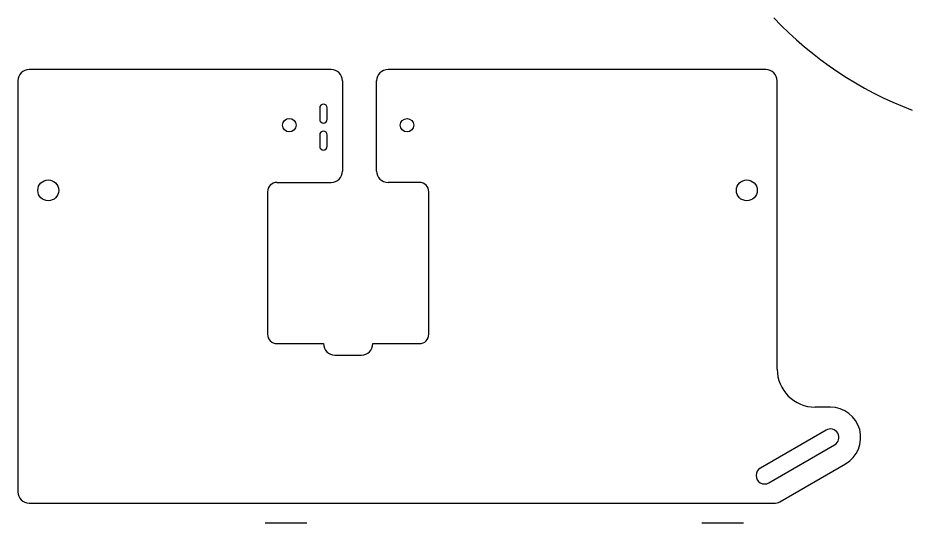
# Model space of a CAD drawing. Header units: inches. Extents: x -1545 to -733, y 114 to 571.
# Drawn here: x -1149.5 to -913.9, y 247.6 to 380.7 of the extents above; entities that cross this region are included whole.
import ezdxf

# ---------------------------------------------------------------- set-up
doc = ezdxf.new("R2010")
doc.units = ezdxf.units.IN
doc.header["$MEASUREMENT"] = 0
doc.linetypes.add('Continuous2', pattern=[0])

msp = doc.modelspace()

# ---------------------------------------------------------------- linework, layer by layer
at = {"color": 1, "linetype": 'Continuous2', "lineweight": -3, "true_color": 0xff0000}
for p, q in [((-1066.96, 367.11), (-1146.46, 367.11)), ((-952.46, 367.11), (-1051.96, 367.11)), ((-1149.46, 364.11), (-1149.46, 255.81)), ((-1063.96, 364.11), (-1063.96, 340.36)), ((-1054.96, 340.36), (-1054.96, 364.11)), ((-949.46, 288.13), (-949.46, 364.11)), ((-1081.21, 337.36), (-1066.96, 337.36)), ((-1043.71, 337.36), (-1051.96, 337.36)), ((-1083.71, 334.86), (-1083.71, 297.36)), ((-1041.21, 297.36), (-1041.21, 334.86)), ((-1081.21, 294.86), (-1068.96, 294.86)), ((-1055.96, 294.86), (-1043.71, 294.86)), ((-1065.96, 291.86), (-1058.96, 291.86)), ((-935.46, 278.13), (-939.46, 278.13)), ((-948.76, 253.21), (-931.46, 263.2)), ((-1146.46, 252.81), (-950.26, 252.81)), ((-1073.34, 247.56), (-1084.34, 247.56)), ((-958.34, 247.56), (-969.34, 247.56))]:
    msp.add_line(p, q, dxfattribs=at)
at = {"color": 5, "linetype": 'Continuous2', "lineweight": -3, "true_color": 0x0000ff}
for p, q in [((-1069.96, 356.99), (-1069.96, 353.99)), ((-1067.96, 353.99), (-1067.96, 356.99)), ((-1069.96, 349.87), (-1069.96, 346.87)), ((-1067.96, 346.87), (-1067.96, 349.87)), ((-936.58, 272.08), (-953.9, 262.08)), ((-951.65, 258.18), (-934.33, 268.18))]:
    msp.add_line(p, q, dxfattribs=at)
for centre, radius in [((-1077.96, 352.43), 1.78), ((-1046.96, 352.43), 1.77), ((-1141.46, 335.26), 2.75), ((-957.46, 335.26), 2.75)]:
    msp.add_circle(centre, radius, dxfattribs=at)
at = {"color": 1, "linetype": 'Continuous2', "lineweight": -3, "true_color": 0xff0000}
for centre, radius, start, end in [((-879.38, 447.6), 97.5, 223.3057, 249.25), ((-1146.46, 364.11), 3, 90, 180), ((-1066.96, 364.11), 3, 0, 90), ((-1051.96, 364.11), 3, 90, 180), ((-952.46, 364.11), 3, 0, 90), ((-1066.96, 340.36), 3, 270, 360), ((-1051.96, 340.36), 3, 180, 270), ((-1081.21, 334.86), 2.5, 90, 180), ((-1043.71, 334.86), 2.5, 0, 90), ((-1081.21, 297.36), 2.5, 180, 270), ((-1043.71, 297.36), 2.5, 270, 0), ((-1065.96, 294.86), 3, 180, 270), ((-1058.96, 294.86), 3, 270, 0), ((-939.46, 288.13), 10, 180, 270), ((-935.46, 270.13), 8, 300, 90), ((-1146.46, 255.81), 3, 180, 270), ((-950.26, 255.81), 3, 270, 300)]:
    msp.add_arc(centre, radius, start, end, dxfattribs=at)
at = {"color": 5, "linetype": 'Continuous2', "lineweight": -3, "true_color": 0x0000ff}
for centre, radius, start, end in [((-1068.96, 356.99), 1, 0, 180), ((-1068.96, 353.99), 1, 180, 0), ((-1068.96, 349.87), 1, 0, 180), ((-1068.96, 346.87), 1, 180, 0), ((-935.46, 270.13), 2.25, 300, 120), ((-952.78, 260.13), 2.25, 120, 300)]:
    msp.add_arc(centre, radius, start, end, dxfattribs=at)

doc.saveas('drawing.dxf')
